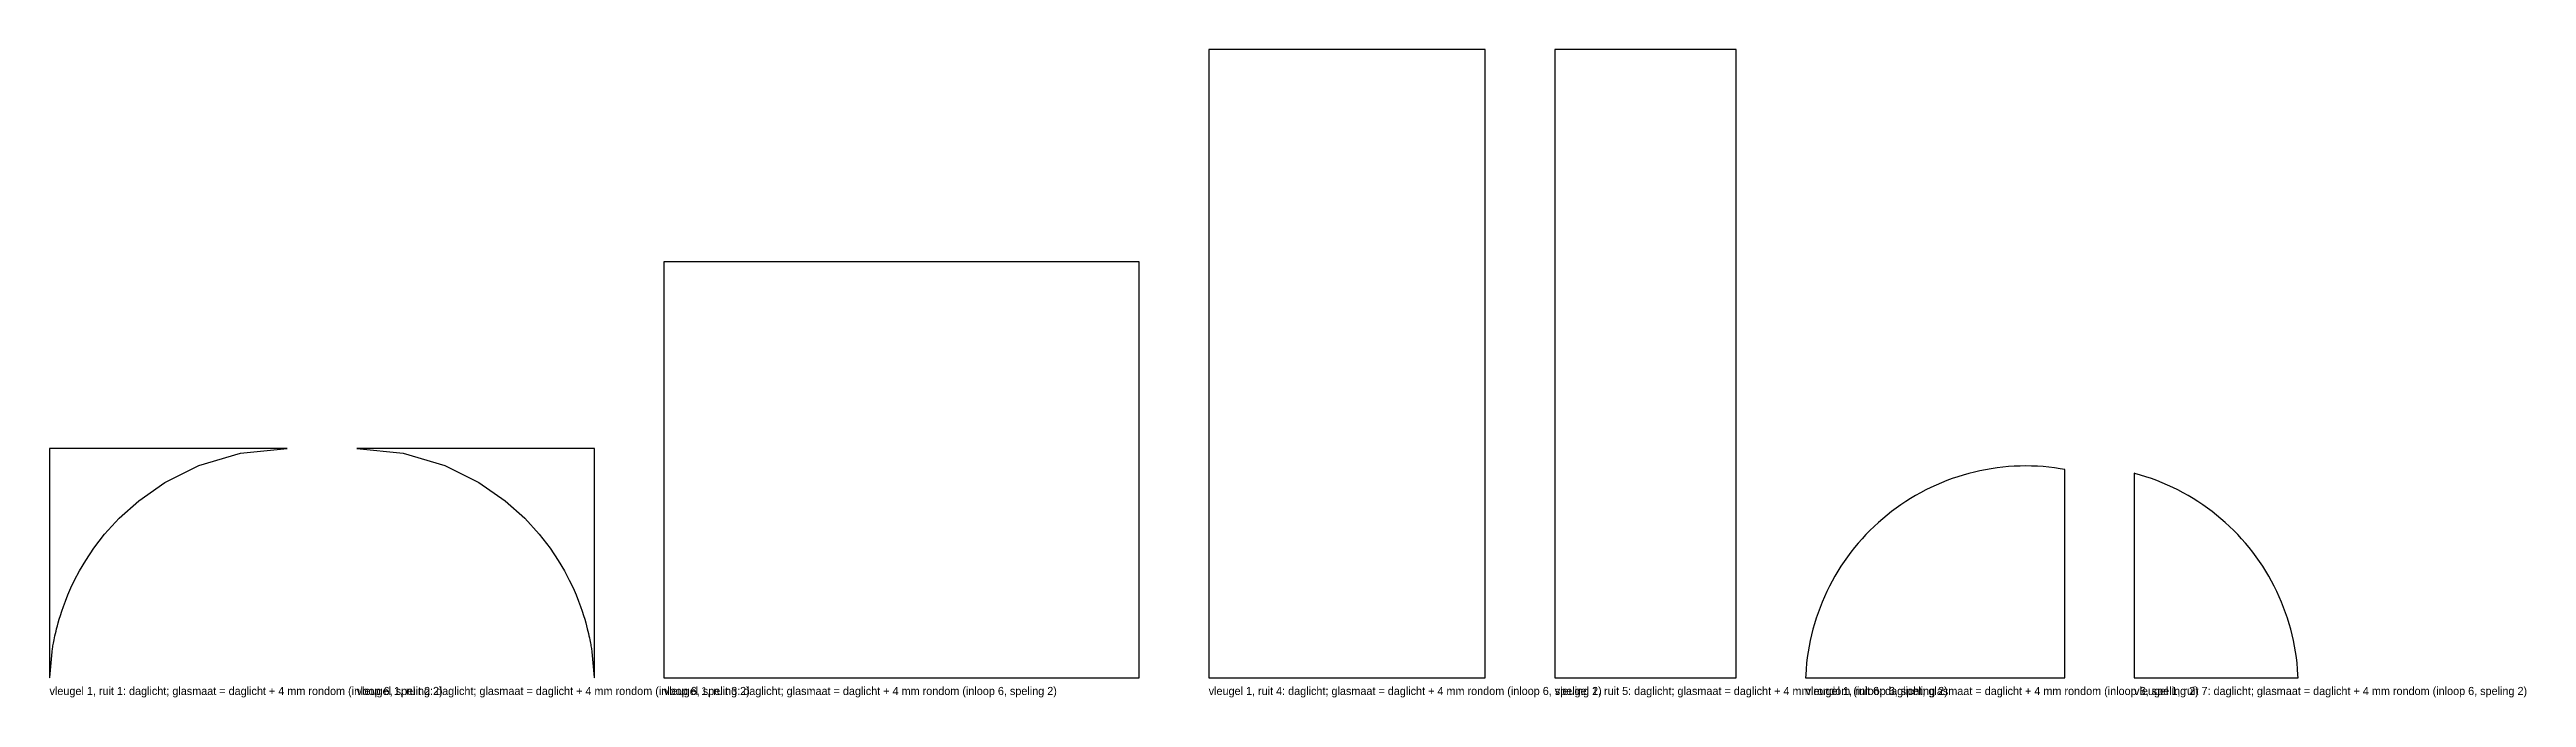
# Model space of a CAD drawing. Header units: millimetres. Extents: x 0 to 4282, y -34 to 1086.
import ezdxf

# ---------------------------------------------------------------- set-up
doc = ezdxf.new("R2010")
doc.units = ezdxf.units.MM

msp = doc.modelspace()

# ---------------------------------------------------------------- linework, layer by layer
at = {"layer": 'DAGLICHT'}
for p, q in [((2482.2, 1086), (2004, 1086)), ((2004, 1086), (2004, 0)), ((2482.2, 0), (2482.2, 1086)), ((2916, 1086), (2602.2, 1086)), ((2602.2, 1086), (2602.2, 0)), ((2916, 0), (2916, 1086)), ((1884, 719), (1062, 719)), ((1062, 719), (1062, 0)), ((1884, 0), (1884, 719)), ((411, 396), (0, 396)), ((0, 396), (0, 0)), ((258.3584, 366.6039), (330.3963, 388.0187)), ((330.3963, 388.0187), (411, 396)), ((531, 396), (611.6037, 388.0187)), ((942, 396), (531, 396)), ((611.6037, 388.0187), (683.6416, 366.6039)), ((942, 0), (942, 396)), ((199.5422, 337.4296), (258.3584, 366.6039)), ((683.6416, 366.6039), (742.4578, 337.4296)), ((3289.4915, 344.1464), (3280.1338, 340.6941)), ((3298.9365, 347.3525), (3289.4915, 344.1464)), ((3308.4621, 350.3103), (3298.9365, 347.3525)), ((3318.0619, 353.0177), (3308.4621, 350.3103)), ((3327.7293, 355.4729), (3318.0619, 353.0177)), ((3337.4576, 357.6742), (3327.7293, 355.4729)), ((3347.2402, 359.6201), (3337.4576, 357.6742)), ((3357.0704, 361.3093), (3347.2402, 359.6201)), ((3366.9415, 362.7405), (3357.0704, 361.3093)), ((3376.8466, 363.9128), (3366.9415, 362.7405)), ((3386.779, 364.8255), (3376.8466, 363.9128)), ((3396.7319, 365.4779), (3386.779, 364.8255)), ((3406.6985, 365.8694), (3396.7319, 365.4779)), ((3416.6719, 366), (3406.6985, 365.8694)), ((3426.6454, 365.8694), (3416.6719, 366)), ((3436.6119, 365.4779), (3426.6454, 365.8694)), ((3446.5649, 364.8255), (3436.6119, 365.4779)), ((3456.4973, 363.9128), (3446.5649, 364.8255)), ((3466.4024, 362.7405), (3456.4973, 363.9128)), ((3476.2735, 361.3093), (3466.4024, 362.7405)), ((3483.8719, 360.0036), (3476.2735, 361.3093)), ((3483.8719, 0), (3483.8719, 360.0036)), ((3605.282, 353.0177), (3603.8719, 353.3758)), ((3603.8719, 353.3758), (3603.8719, 0)), ((3614.8818, 350.3103), (3605.282, 353.0177)), ((3624.4074, 347.3525), (3614.8818, 350.3103)), ((3633.8524, 344.1464), (3624.4074, 347.3525)), ((3643.2101, 340.6941), (3633.8524, 344.1464)), ((120.3791, 275.6209), (154.2503, 305.9371)), ((154.2503, 305.9371), (199.5422, 337.4296)), ((742.4578, 337.4296), (787.7497, 305.9371)), ((787.7497, 305.9371), (821.6209, 275.6209)), ((3209.1645, 304.5335), (3200.8712, 298.9921)), ((3217.6, 309.8559), (3209.1645, 304.5335)), ((3226.1719, 314.9557), (3217.6, 309.8559)), ((3234.8745, 319.8293), (3226.1719, 314.9557)), ((3243.7016, 324.4735), (3234.8745, 319.8293)), ((3252.6472, 328.885), (3243.7016, 324.4735)), ((3261.7053, 333.0608), (3252.6472, 328.885)), ((3270.8696, 336.9981), (3261.7053, 333.0608)), ((3280.1338, 340.6941), (3270.8696, 336.9981)), ((3652.4743, 336.9981), (3643.2101, 340.6941)), ((3661.6386, 333.0608), (3652.4743, 336.9981)), ((3670.6967, 328.885), (3661.6386, 333.0608)), ((3679.6423, 324.4735), (3670.6967, 328.885)), ((3688.4694, 319.8293), (3679.6423, 324.4735)), ((3697.1719, 314.9557), (3688.4694, 319.8293)), ((3705.7439, 309.8559), (3697.1719, 314.9557)), ((3714.1794, 304.5335), (3705.7439, 309.8559)), ((3722.4727, 298.9921), (3714.1794, 304.5335)), ((95.2611, 248.1158), (120.3791, 275.6209)), ((821.6209, 275.6209), (846.7389, 248.1158)), ((3154.4089, 261.3676), (3147.2643, 254.4077)), ((3161.7332, 268.1382), (3154.4089, 261.3676)), ((3169.2322, 274.7147), (3161.7332, 268.1382)), ((3176.9009, 281.0926), (3169.2322, 274.7147)), ((3184.7338, 287.2676), (3176.9009, 281.0926)), ((3192.7258, 293.2355), (3184.7338, 287.2676)), ((3200.8712, 298.9921), (3192.7258, 293.2355)), ((3730.6181, 293.2355), (3722.4727, 298.9921)), ((3738.6101, 287.2676), (3730.6181, 293.2355)), ((3746.443, 281.0926), (3738.6101, 287.2676)), ((3754.1117, 274.7147), (3746.443, 281.0926)), ((3761.6107, 268.1382), (3754.1117, 274.7147)), ((3768.935, 261.3676), (3761.6107, 268.1382)), ((3776.0796, 254.4077), (3768.935, 261.3676)), ((62.4727, 202.8296), (76.5555, 223.8889)), ((76.5555, 223.8889), (95.2611, 248.1158)), ((846.7389, 248.1158), (865.4445, 223.8889)), ((865.4445, 223.8889), (879.5273, 202.8296)), ((3114.4043, 216.9381), (3108.4365, 208.9462)), ((3120.5793, 224.7711), (3114.4043, 216.9381)), ((3126.9573, 232.4397), (3120.5793, 224.7711)), ((3133.5338, 239.9388), (3126.9573, 232.4397)), ((3140.3043, 247.2631), (3133.5338, 239.9388)), ((3147.2643, 254.4077), (3140.3043, 247.2631)), ((3783.0396, 247.2631), (3776.0796, 254.4077)), ((3789.8101, 239.9388), (3783.0396, 247.2631)), ((3796.3866, 232.4397), (3789.8101, 239.9388)), ((3802.7646, 224.7711), (3796.3866, 232.4397)), ((3808.9396, 216.9381), (3802.7646, 224.7711)), ((3814.9074, 208.9462), (3808.9396, 216.9381)), ((43.3904, 168.8048), (51.7214, 184.5992)), ((51.7214, 184.5992), (62.4727, 202.8296)), ((879.5273, 202.8296), (890.2786, 184.5992)), ((890.2786, 184.5992), (898.6096, 168.8048)), ((3086.7163, 175.5), (3081.8426, 166.7975)), ((3091.816, 184.072), (3086.7163, 175.5)), ((3097.1385, 192.5075), (3091.816, 184.072)), ((3102.6799, 200.8008), (3097.1385, 192.5075)), ((3108.4365, 208.9462), (3102.6799, 200.8008)), ((3820.664, 200.8008), (3814.9074, 208.9462)), ((3826.2054, 192.5075), (3820.664, 200.8008)), ((3831.5278, 184.072), (3826.2054, 192.5075)), ((3836.6276, 175.5), (3831.5278, 184.072)), ((3841.5013, 166.7975), (3836.6276, 175.5)), ((23.9441, 123.2343), (27.395, 132.5404)), ((27.395, 132.5404), (31.6154, 143.0769)), ((31.6154, 143.0769), (36.8394, 155.073)), ((36.8394, 155.073), (43.3904, 168.8048)), ((898.6096, 168.8048), (905.1606, 155.073)), ((905.1606, 155.073), (910.3846, 143.0769)), ((910.3846, 143.0769), (914.605, 132.5404)), ((914.605, 132.5404), (918.0559, 123.2343)), ((3064.6738, 130.8024), (3060.9778, 121.5382)), ((3068.6111, 139.9667), (3064.6738, 130.8024)), ((3072.787, 149.0247), (3068.6111, 139.9667)), ((3077.1985, 157.9704), (3072.787, 149.0247)), ((3081.8426, 166.7975), (3077.1985, 157.9704)), ((3846.1454, 157.9704), (3841.5013, 166.7975)), ((3850.5569, 149.0247), (3846.1454, 157.9704)), ((3854.7328, 139.9667), (3850.5569, 149.0247)), ((3858.67, 130.8024), (3854.7328, 139.9667)), ((3862.3661, 121.5382), (3858.67, 130.8024)), ((12.2714, 84.6821), (13.5324, 89.5967)), ((13.5324, 89.5967), (14.9941, 95.0016)), ((14.9941, 95.0016), (16.7008, 100.9704)), ((16.7008, 100.9704), (18.7087, 107.591)), ((18.7087, 107.591), (21.0912, 114.9696)), ((21.0912, 114.9696), (23.9441, 123.2343)), ((918.0559, 123.2343), (920.9088, 114.9696)), ((920.9088, 114.9696), (923.2913, 107.591)), ((923.2913, 107.591), (925.2992, 100.9704)), ((925.2992, 100.9704), (927.0059, 95.0016)), ((927.0059, 95.0016), (928.4676, 89.5967)), ((928.4676, 89.5967), (929.7286, 84.6821)), ((3051.3616, 93.2098), (3048.6542, 83.6101)), ((3054.3194, 102.7355), (3051.3616, 93.2098)), ((3057.5255, 112.1804), (3054.3194, 102.7355)), ((3060.9778, 121.5382), (3057.5255, 112.1804)), ((3865.8184, 112.1804), (3862.3661, 121.5382)), ((3869.0245, 102.7355), (3865.8184, 112.1804)), ((3871.9823, 93.2098), (3869.0245, 102.7355)), ((3874.6897, 83.6101), (3871.9823, 93.2098)), ((0.2775, 0.1001), (4.3734, 44.798)), ((4.3734, 44.798), (4.6379, 46.57)), ((4.6379, 46.57), (4.9271, 48.4489)), ((4.9271, 48.4489), (5.2439, 50.4445)), ((5.2439, 50.4445), (5.5921, 52.568)), ((5.5921, 52.568), (5.9759, 54.8317)), ((5.9759, 54.8317), (6.4003, 57.25)), ((6.4003, 57.25), (6.8711, 59.8387)), ((6.8711, 59.8387), (7.3954, 62.6163)), ((7.3954, 62.6163), (7.9813, 65.6037)), ((7.9813, 65.6037), (8.639, 68.8252)), ((8.639, 68.8252), (9.3805, 72.3086)), ((9.3805, 72.3086), (10.2204, 76.0863)), ((10.2204, 76.0863), (11.1766, 80.196)), ((11.1766, 80.196), (12.2714, 84.6821)), ((929.7286, 84.6821), (930.8234, 80.196)), ((930.8234, 80.196), (931.7796, 76.0863)), ((931.7796, 76.0863), (932.6195, 72.3086)), ((932.6195, 72.3086), (933.361, 68.8252)), ((933.361, 68.8252), (934.0187, 65.6037)), ((934.0187, 65.6037), (934.6046, 62.6163)), ((934.6046, 62.6163), (935.1289, 59.8387)), ((935.1289, 59.8387), (935.5997, 57.25)), ((935.5997, 57.25), (936.0241, 54.8317)), ((936.0241, 54.8317), (936.4079, 52.568)), ((936.4079, 52.568), (936.7561, 50.4445)), ((936.7561, 50.4445), (937.0729, 48.4489)), ((937.0729, 48.4489), (937.3621, 46.57)), ((937.3621, 46.57), (937.6266, 44.798)), ((937.6266, 44.798), (941.7225, 0.1001)), ((3040.3627, 44.6015), (3038.9315, 34.7305)), ((3042.0518, 54.4317), (3040.3627, 44.6015)), ((3043.9977, 64.2144), (3042.0518, 54.4317)), ((3046.199, 73.9427), (3043.9977, 64.2144)), ((3048.6542, 83.6101), (3046.199, 73.9427)), ((3877.1449, 73.9427), (3874.6897, 83.6101)), ((3879.3462, 64.2144), (3877.1449, 73.9427)), ((3881.2921, 54.4317), (3879.3462, 64.2144)), ((3882.9812, 44.6015), (3881.2921, 54.4317)), ((3884.4124, 34.7305), (3882.9812, 44.6015)), ((0, 0), (0.2775, 0.1001)), ((941.7225, 0.1001), (942, 0)), ((1062, 0), (1884, 0)), ((2004, 0), (2482.2, 0)), ((2602.2, 0), (2916, 0)), ((3036.1941, 4.94), (3036, 0)), ((3036, 0), (3483.8719, 0)), ((3036.8464, 14.8929), (3036.1941, 4.94)), ((3037.7591, 24.8253), (3036.8464, 14.8929)), ((3038.9315, 34.7305), (3037.7591, 24.8253)), ((3603.8719, 0), (3887.3439, 0)), ((3885.5848, 24.8253), (3884.4124, 34.7305)), ((3886.4974, 14.8929), (3885.5848, 24.8253)), ((3887.1498, 4.94), (3886.4974, 14.8929)), ((3887.3439, 0), (3887.1498, 4.94))]:
    msp.add_line(p, q, dxfattribs=at)

# ---------------------------------------------------------------- texts
at = {"layer": 'TEKST'}
for s, p in [('vleugel 1, ruit 1: daglicht; glasmaat = daglicht + 4 mm rondom (inloop 6, speling 2)', (0, -30)), ('vleugel 1, ruit 2: daglicht; glasmaat = daglicht + 4 mm rondom (inloop 6, speling 2)', (531, -30)), ('vleugel 1, ruit 3: daglicht; glasmaat = daglicht + 4 mm rondom (inloop 6, speling 2)', (1062, -30)), ('vleugel 1, ruit 4: daglicht; glasmaat = daglicht + 4 mm rondom (inloop 6, speling 2)', (2004, -30)), ('vleugel 1, ruit 5: daglicht; glasmaat = daglicht + 4 mm rondom (inloop 6, speling 2)', (2602.2, -30)), ('vleugel 1, ruit 6: daglicht; glasmaat = daglicht + 4 mm rondom (inloop 6, speling 2)', (3036, -30)), ('vleugel 1, ruit 7: daglicht; glasmaat = daglicht + 4 mm rondom (inloop 6, speling 2)', (3603.8719, -30))]:
    msp.add_text(s, height=14, dxfattribs=at).set_placement(p)

doc.saveas('drawing.dxf')
